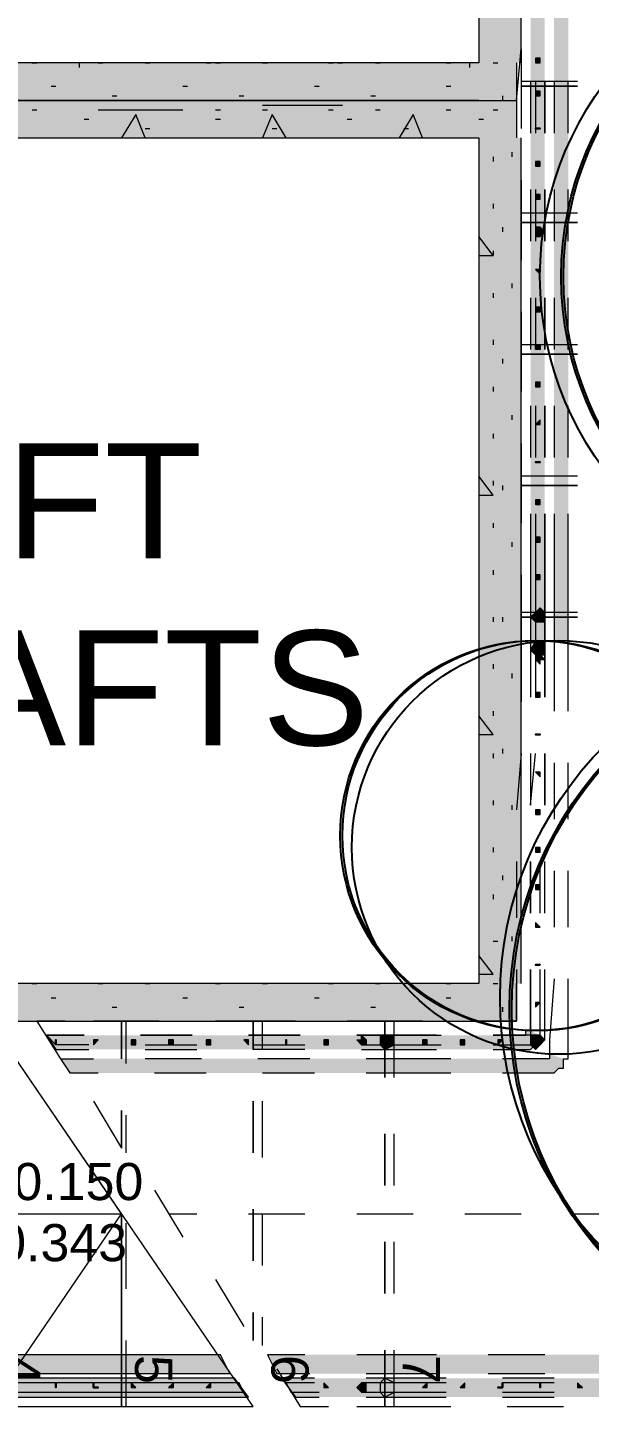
# Model space of a CAD drawing. Header units: inches. Extents: x 0.12 to 8.16, y 2.81 to 8.2.
# Drawn here: x 5.26 to 5.4592, y 5.5367 to 6.0258 of the extents above; entities that cross this region are included whole.
import ezdxf

# ---------------------------------------------------------------- set-up
doc = ezdxf.new("R2010")
doc.units = ezdxf.units.IN
doc.header["$MEASUREMENT"] = 0
for name, color, linetype, true_color in [('PDF_Geometry', 7, 'Continuous', 0x029e21), ('PDF_Solid Fills', 7, 'Continuous', 0xffffff), ('PDF_Text', 7, 'Continuous', 0x5555ff)]:
    doc.layers.add(name, color=color, linetype=linetype, true_color=true_color)
doc.styles.add('PDF F1', font='arial.ttf')
doc.styles.add('PDF F2', font='arial.ttf')

msp = doc.modelspace()

# ---------------------------------------------------------------- hatches: boundary and pattern name
at = {"layer": 'PDF_Solid Fills', "transparency": 33554559}
for points in [[(5.43833, 6.055), (5.44333, 6.055), (5.44333, 6.05167), (5.44333, 6.05167), (5.44333, 6.05), (5.44333, 5.83), (5.44333, 5.82667), (5.44333, 5.825), (5.44333, 5.825), (5.44333, 5.82333), (5.44333, 5.82333), (5.44333, 5.82), (5.43833, 5.82), (5.43833, 5.82333), (5.43833, 5.82333), (5.43833, 5.825), (5.43833, 5.825), (5.43833, 5.82667), (5.43833, 5.83), (5.43833, 6.05), (5.43833, 6.05167), (5.43833, 6.05167)], [(5.44, 6.055), (5.44333, 6.055), (5.44333, 6.05167), (5.44333, 6.05), (5.44333, 5.83), (5.44333, 5.82667), (5.44333, 5.825), (5.44333, 5.825), (5.44333, 5.82333), (5.44333, 5.82333), (5.44333, 5.82), (5.44, 5.82), (5.44, 5.82333), (5.44, 5.82333), (5.44, 5.825), (5.44, 5.825), (5.44, 5.82667), (5.44, 5.83), (5.44, 6.05), (5.44, 6.05167)], [(5.44667, 6.055), (5.45167, 6.055), (5.45167, 6.05167), (5.45167, 6.05167), (5.45167, 6.05), (5.45167, 5.83), (5.45167, 5.82667), (5.45167, 5.825), (5.45167, 5.825), (5.45167, 5.82333), (5.45167, 5.82333), (5.45167, 5.82), (5.44667, 5.82), (5.44667, 5.82333), (5.44667, 5.82333), (5.44667, 5.825), (5.44667, 5.825), (5.44667, 5.82667), (5.44667, 5.83), (5.44667, 6.05), (5.44667, 6.05167), (5.44667, 6.05167)], [(5.44167, 6.015), (5.44167, 6.01333), (5.44167, 6.01333), (5.44, 6.01333), (5.44, 6.015), (5.44, 6.015), (5.44167, 6.015), (5.44167, 6.015)], [(5.44167, 6.00167), (5.44167, 6.00167), (5.44167, 6.00167), (5.44, 6.00167), (5.44, 6.00167), (5.44, 6.00333), (5.44167, 6.00333), (5.44167, 6.00333)], [(5.44167, 5.97833), (5.44167, 5.97667), (5.44167, 5.97667), (5.44, 5.97667), (5.44, 5.97833), (5.44, 5.97833), (5.44167, 5.97833), (5.44167, 5.97833)], [(5.44167, 5.965), (5.44167, 5.965), (5.44167, 5.965), (5.44, 5.965), (5.44, 5.965), (5.44, 5.96667), (5.44167, 5.96667), (5.44167, 5.96667)], [(5.44333, 5.95333), (5.44167, 5.95167), (5.44167, 5.95167), (5.44, 5.95167), (5.44, 5.95333), (5.44, 5.955), (5.44167, 5.955), (5.44167, 5.955)], [(5.44167, 5.94), (5.44167, 5.94), (5.44167, 5.93833), (5.44, 5.94), (5.44, 5.94), (5.44, 5.94), (5.44167, 5.94), (5.44167, 5.94)], [(5.44167, 5.92667), (5.44167, 5.925), (5.44167, 5.925), (5.44, 5.925), (5.44, 5.92667), (5.44, 5.92667), (5.44167, 5.92667), (5.44167, 5.92667)], [(5.44167, 5.91167), (5.44167, 5.91167), (5.44167, 5.91167), (5.44, 5.91167), (5.44, 5.91167), (5.44, 5.91333), (5.44167, 5.91333), (5.44167, 5.91333)], [(5.44167, 5.89833), (5.44167, 5.89833), (5.44167, 5.89833), (5.44, 5.89833), (5.44, 5.89833), (5.44, 5.9), (5.44167, 5.9), (5.44167, 5.9)], [(5.44167, 5.885), (5.44167, 5.885), (5.44167, 5.885), (5.44, 5.885), (5.44, 5.885), (5.44, 5.885), (5.44167, 5.88667), (5.44167, 5.885)], [(5.44167, 5.85833), (5.44167, 5.85667), (5.44167, 5.85667), (5.44, 5.85667), (5.44, 5.85833), (5.44, 5.85833), (5.44167, 5.85833), (5.44167, 5.85833)], [(5.44167, 5.845), (5.44167, 5.84333), (5.44167, 5.84333), (5.44, 5.84333), (5.44, 5.845), (5.44, 5.845), (5.44167, 5.845), (5.44167, 5.845)], [(5.44167, 5.83), (5.44167, 5.83), (5.44167, 5.83), (5.44, 5.83), (5.44, 5.83), (5.44, 5.83167), (5.44167, 5.83167), (5.44167, 5.83167)], [(5.43833, 5.81167), (5.43833, 5.81167), (5.43833, 5.81167), (5.43833, 5.81333), (5.43833, 5.815), (5.43833, 5.815), (5.43833, 5.81667), (5.43833, 5.81667), (5.43833, 5.81833), (5.43833, 5.81833), (5.43833, 5.82), (5.44333, 5.82), (5.44333, 5.81833), (5.44333, 5.81833), (5.44333, 5.81667), (5.44333, 5.81667), (5.44333, 5.815), (5.44333, 5.815), (5.44333, 5.81333), (5.44333, 5.81167), (5.44333, 5.81167), (5.44333, 5.81167), (5.44333, 5.81), (5.44333, 5.80833), (5.43833, 5.80833), (5.43833, 5.81)], [(5.44333, 5.81667), (5.44333, 5.815), (5.44167, 5.815), (5.44, 5.815), (5.43833, 5.81667), (5.44, 5.81833), (5.44167, 5.82), (5.44333, 5.81833)], [(5.44, 5.81167), (5.44, 5.81167), (5.44, 5.81167), (5.44, 5.81333), (5.44, 5.815), (5.44, 5.815), (5.44, 5.81667), (5.44, 5.81667), (5.44, 5.81833), (5.44, 5.81833), (5.44, 5.82), (5.44333, 5.82), (5.44333, 5.81833), (5.44333, 5.81833), (5.44333, 5.81667), (5.44333, 5.81667), (5.44333, 5.815), (5.44333, 5.815), (5.44333, 5.81333), (5.44333, 5.81167), (5.44333, 5.81167), (5.44333, 5.81167), (5.44333, 5.81), (5.44333, 5.80833), (5.44, 5.80833), (5.44, 5.81)], [(5.44667, 5.81167), (5.44667, 5.81167), (5.44667, 5.81167), (5.44667, 5.81333), (5.44667, 5.815), (5.44667, 5.815), (5.44667, 5.81667), (5.44667, 5.81667), (5.44667, 5.81833), (5.44667, 5.81833), (5.44667, 5.82), (5.45167, 5.82), (5.45167, 5.81833), (5.45167, 5.81833), (5.45167, 5.81667), (5.45167, 5.81667), (5.45167, 5.815), (5.45167, 5.815), (5.45167, 5.81333), (5.45167, 5.81167), (5.45167, 5.81167), (5.45167, 5.81167), (5.45167, 5.81), (5.45167, 5.80833), (5.44667, 5.80833), (5.44667, 5.81)], [(5.44333, 5.805), (5.44333, 5.80333), (5.44167, 5.80333), (5.44, 5.80333), (5.43833, 5.805), (5.44, 5.80833), (5.44167, 5.80833), (5.44333, 5.80833)], [(5.44333, 5.80167), (5.44167, 5.80167), (5.44167, 5.8), (5.44, 5.80167), (5.44, 5.80167), (5.44, 5.80333), (5.44167, 5.80333), (5.44167, 5.80333)], [(5.44167, 5.78833), (5.44167, 5.78833), (5.44167, 5.78833), (5.44, 5.78833), (5.44, 5.78833), (5.44, 5.79), (5.44167, 5.79), (5.44167, 5.79)], [(5.44167, 5.76167), (5.44167, 5.76167), (5.44167, 5.76), (5.44, 5.76167), (5.44, 5.76167), (5.44, 5.76167), (5.44167, 5.76167), (5.44167, 5.76167)], [(5.44167, 5.74833), (5.44167, 5.74667), (5.44167, 5.74667), (5.44, 5.74667), (5.44, 5.74833), (5.44, 5.74833), (5.44167, 5.74833), (5.44167, 5.74833)], [(5.44167, 5.735), (5.44167, 5.73333), (5.44, 5.73333), (5.44, 5.73333), (5.44, 5.735), (5.44, 5.735), (5.44, 5.735), (5.44167, 5.735)], [(5.44167, 5.72), (5.44167, 5.72), (5.44, 5.72), (5.44, 5.72), (5.44, 5.72), (5.44, 5.72167), (5.44, 5.72167), (5.44167, 5.72167)], [(5.44167, 5.70667), (5.44167, 5.70667), (5.44, 5.70667), (5.44, 5.70667), (5.44, 5.70667), (5.44, 5.70667), (5.44, 5.70833), (5.44167, 5.70667)], [(5.44167, 5.68), (5.44167, 5.68), (5.44, 5.67833), (5.44, 5.68), (5.44, 5.68), (5.44, 5.68), (5.44, 5.68), (5.44167, 5.68)], [(5.39, 5.66833), (5.39333, 5.66833), (5.395, 5.66833), (5.435, 5.66833), (5.43667, 5.66833), (5.43667, 5.66833), (5.43667, 5.66833), (5.43667, 5.66833), (5.43667, 5.67), (5.43833, 5.67), (5.43833, 5.67), (5.44333, 5.66667), (5.44167, 5.66667), (5.44167, 5.665), (5.44, 5.665), (5.43833, 5.66333), (5.43667, 5.66333), (5.43667, 5.66333), (5.435, 5.66333), (5.395, 5.66333), (5.39333, 5.66333), (5.39, 5.66333)], [(5.39, 5.66833), (5.39333, 5.66833), (5.39667, 5.66833), (5.435, 5.66833), (5.43667, 5.66833), (5.43667, 5.66833), (5.43833, 5.66833), (5.43833, 5.66833), (5.43833, 5.66833), (5.43833, 5.66833), (5.43833, 5.67), (5.44167, 5.66833), (5.44167, 5.66667), (5.44, 5.66667), (5.44, 5.665), (5.43833, 5.665), (5.43667, 5.665), (5.43667, 5.665), (5.435, 5.665), (5.39667, 5.665), (5.39333, 5.665), (5.39, 5.665)], [(5.28333, 5.665), (5.28333, 5.665), (5.28333, 5.66667), (5.28333, 5.66667), (5.28333, 5.66667), (5.28333, 5.66667), (5.285, 5.66667), (5.28333, 5.665)], [(5.29667, 5.665), (5.29667, 5.665), (5.29667, 5.66667), (5.29667, 5.66667), (5.29667, 5.66667), (5.29833, 5.66667), (5.29833, 5.66667), (5.29833, 5.665)], [(5.31167, 5.665), (5.31, 5.665), (5.31, 5.66667), (5.31, 5.66667), (5.31167, 5.66667), (5.31167, 5.66667), (5.31167, 5.66667), (5.31167, 5.665)], [(5.325, 5.665), (5.32333, 5.665), (5.32333, 5.66667), (5.32333, 5.66667), (5.325, 5.66667), (5.325, 5.66667), (5.325, 5.66667), (5.325, 5.665)], [(5.33833, 5.665), (5.33833, 5.665), (5.33667, 5.66667), (5.33833, 5.66667), (5.33833, 5.66667), (5.33833, 5.66667), (5.33833, 5.66667), (5.33833, 5.665)], [(5.365, 5.665), (5.365, 5.665), (5.365, 5.66667), (5.365, 5.66667), (5.365, 5.66667), (5.36667, 5.66667), (5.36667, 5.66667), (5.36667, 5.665)], [(5.37833, 5.665), (5.37833, 5.665), (5.37667, 5.66667), (5.37833, 5.66667), (5.37833, 5.66833), (5.38, 5.66667), (5.38, 5.66667), (5.38, 5.665)], [(5.38667, 5.66333), (5.385, 5.665), (5.385, 5.66667), (5.385, 5.66833), (5.38667, 5.66833), (5.39, 5.66833), (5.39, 5.66667), (5.39, 5.665)], [(5.4, 5.665), (5.4, 5.665), (5.4, 5.66667), (5.4, 5.66667), (5.4, 5.66667), (5.40167, 5.66667), (5.40167, 5.66667), (5.40167, 5.665)], [(5.41333, 5.665), (5.41333, 5.665), (5.41333, 5.66667), (5.41333, 5.66667), (5.41333, 5.66667), (5.415, 5.66667), (5.415, 5.66667), (5.415, 5.665)], [(5.42667, 5.665), (5.42667, 5.665), (5.42667, 5.66667), (5.42667, 5.66667), (5.42667, 5.66667), (5.42667, 5.66667), (5.42833, 5.66667), (5.42667, 5.665)], [(5.44, 5.66333), (5.43833, 5.665), (5.43833, 5.66667), (5.43833, 5.66833), (5.44, 5.66833), (5.44167, 5.66833), (5.44333, 5.66667), (5.44167, 5.665)], [(5.39, 5.66), (5.39333, 5.66), (5.395, 5.66), (5.44333, 5.66), (5.445, 5.66), (5.445, 5.66), (5.445, 5.66), (5.445, 5.66167), (5.445, 5.66167), (5.445, 5.66167), (5.445, 5.66167), (5.45, 5.66), (5.45, 5.65833), (5.45, 5.65667), (5.44833, 5.65667), (5.44667, 5.655), (5.445, 5.655), (5.445, 5.655), (5.44333, 5.655), (5.395, 5.655), (5.39333, 5.655), (5.39, 5.655)], [(5.39, 5.555), (5.39333, 5.555), (5.395, 5.555), (5.54833, 5.555), (5.55, 5.555), (5.55, 5.555), (5.55167, 5.555), (5.55167, 5.555), (5.55167, 5.555), (5.55167, 5.555), (5.55167, 5.555), (5.55667, 5.55333), (5.55667, 5.55167), (5.555, 5.55), (5.55333, 5.55), (5.55167, 5.54833), (5.55, 5.54833), (5.55, 5.54833), (5.54833, 5.54833), (5.395, 5.54833), (5.39333, 5.54833), (5.39, 5.54833)], [(5.29667, 5.54333), (5.29667, 5.54333), (5.29667, 5.54333), (5.29667, 5.54333), (5.29667, 5.545), (5.29833, 5.54333), (5.29833, 5.54333), (5.29833, 5.54333)], [(5.31167, 5.54333), (5.31, 5.54333), (5.31, 5.54333), (5.31, 5.54333), (5.31167, 5.545), (5.31167, 5.54333), (5.31167, 5.54333), (5.31167, 5.54333)], [(5.325, 5.54333), (5.32333, 5.54333), (5.32333, 5.54333), (5.32333, 5.54333), (5.325, 5.545), (5.325, 5.54333), (5.325, 5.54333), (5.325, 5.54333)], [(5.365, 5.54333), (5.365, 5.54333), (5.365, 5.54333), (5.365, 5.54333), (5.365, 5.545), (5.36667, 5.54333), (5.36667, 5.54333), (5.36667, 5.54333)], [(5.37833, 5.54167), (5.37833, 5.54167), (5.37667, 5.54333), (5.37833, 5.545), (5.37833, 5.545), (5.38, 5.545), (5.38, 5.54333), (5.38, 5.54167)], [(5.38667, 5.54), (5.385, 5.54167), (5.385, 5.54333), (5.385, 5.545), (5.38667, 5.54667), (5.39, 5.545), (5.39, 5.54333), (5.39, 5.54167)], [(5.39, 5.54667), (5.39333, 5.54667), (5.395, 5.54667), (5.55667, 5.54667), (5.55833, 5.54667), (5.55833, 5.54667), (5.55833, 5.54667), (5.55833, 5.54667), (5.56, 5.54667), (5.56, 5.54667), (5.56, 5.54667), (5.565, 5.545), (5.56333, 5.54333), (5.56333, 5.54333), (5.56167, 5.54167), (5.56, 5.54167), (5.55833, 5.54), (5.55833, 5.54), (5.55667, 5.54), (5.395, 5.54), (5.39333, 5.54), (5.39, 5.54)], [(5.39, 5.545), (5.39333, 5.545), (5.39667, 5.545), (5.55667, 5.545), (5.55833, 5.545), (5.55833, 5.545), (5.56, 5.545), (5.56, 5.545), (5.56, 5.54667), (5.56, 5.54667), (5.56, 5.54667), (5.56333, 5.545), (5.56333, 5.545), (5.56167, 5.54333), (5.56167, 5.54167), (5.56, 5.54167), (5.55833, 5.54167), (5.55833, 5.54167), (5.55667, 5.54167), (5.39667, 5.54167), (5.39333, 5.54167), (5.39, 5.54167)], [(5.40167, 5.54333), (5.4, 5.54333), (5.4, 5.54333), (5.4, 5.54333), (5.40167, 5.545), (5.40167, 5.54333), (5.40167, 5.54333), (5.40167, 5.54333)], [(5.415, 5.54333), (5.41333, 5.54333), (5.41333, 5.54333), (5.41333, 5.54333), (5.415, 5.545), (5.415, 5.54333), (5.415, 5.54333), (5.415, 5.54333)], [(5.455, 5.54333), (5.455, 5.54333), (5.455, 5.54333), (5.455, 5.54333), (5.455, 5.545), (5.45667, 5.54333), (5.45667, 5.54333), (5.45667, 5.54333)]]:
    msp.add_hatch(color=256, dxfattribs=at).paths.add_polyline_path(points)

# ---------------------------------------------------------------- linework, layer by layer
at = {"layer": 'PDF_Geometry', "color": 7, "lineweight": 9}
for points in [[(5.435, 6.01333), (5.435, 6.31333), (5.43333, 6.31333), (5.43333, 6.32667), (5.10667, 6.32667), (5.10667, 6.31333), (5.10667, 6), (5.10667, 5.98667), (5.10667, 5.68667), (5.10667, 5.67333), (5.43333, 5.67333), (5.43333, 5.68667)], [(5.43333, 6.01333), (5.43333, 6), (5.43333, 5.98667)], [(5.10667, 6), (5.42, 6), (5.12, 6)], [(5.435, 5.68667), (5.435, 5.98667)]]:
    msp.add_lwpolyline(points, dxfattribs=at)
for points in [[(5.42, 6.01333), (5.12, 6.01333), (5.12, 6.31333), (5.42, 6.31333)], [(5.42, 5.68667), (5.12, 5.68667), (5.12, 5.98667), (5.42, 5.98667)]]:
    msp.add_lwpolyline(points, close=True, dxfattribs=at)
at = {"layer": 'PDF_Geometry', "color": 7, "lineweight": 13}
for points in [[(5.4, 6), (5.43333, 6), (5.435, 6.01833)], [(5.34333, 5.99833), (5.37167, 5.99833)], [(5.285, 5.99667), (5.315, 5.99667)]]:
    msp.add_lwpolyline(points, dxfattribs=at)
at = {"layer": 'PDF_Geometry', "color": 161, "lineweight": 13, "true_color": 0xaaaaff}
for points in [[(5.435, 6.01833), (5.435, 6.005), (5.455, 6.005), (5.435, 6.005), (5.435, 5.99)], [(5.44, 6.015), (5.44, 6.015)], [(5.44167, 6.015), (5.44167, 6.015)], [(5.44167, 6.015), (5.44167, 6.015)], [(5.44167, 6.01333), (5.44167, 6.01333)], [(5.455, 6.00667), (5.435, 6.00667)], [(5.43833, 6.00667), (5.43833, 5.98833)], [(5.44, 6.00667), (5.44, 5.98833)], [(5.44167, 6.00333), (5.44167, 6.00333)], [(5.44667, 6.00667), (5.44667, 5.98833)], [(5.45167, 5.98833), (5.45167, 6.00667)], [(5.44, 6.00167), (5.44, 6.00167)], [(5.44167, 6.00167), (5.44167, 6.00167)], [(5.44167, 6.00167), (5.44167, 6.00167)], [(5.44, 5.99), (5.44, 5.99)], [(5.44, 5.99), (5.44, 5.99)], [(5.44167, 5.99), (5.44167, 5.99)], [(5.44167, 5.99), (5.44167, 5.99)], [(5.44167, 5.99), (5.44167, 5.99)], [(5.44167, 5.99), (5.44167, 5.99)], [(5.44, 5.97833), (5.44, 5.97833)], [(5.44167, 5.97833), (5.44167, 5.97833)], [(5.44167, 5.97833), (5.44167, 5.97833)], [(5.44167, 5.97667), (5.44167, 5.97667)], [(5.435, 5.97167), (5.435, 5.95667), (5.455, 5.95667), (5.435, 5.95667), (5.435, 5.94333)], [(5.43833, 5.96833), (5.43833, 5.95)], [(5.44, 5.96833), (5.44, 5.95)], [(5.44667, 5.96833), (5.44667, 5.95)], [(5.45167, 5.95), (5.45167, 5.96833)], [(5.44, 5.965), (5.44, 5.965)], [(5.44167, 5.96667), (5.44167, 5.96667)], [(5.44167, 5.965), (5.44167, 5.965)], [(5.44167, 5.965), (5.44167, 5.965)], [(5.455, 5.96), (5.435, 5.96)], [(5.44167, 5.955), (5.44167, 5.955)], [(5.44167, 5.95167), (5.44167, 5.95167)], [(5.44, 5.94), (5.44, 5.94)], [(5.44, 5.94), (5.44, 5.94)], [(5.44167, 5.94), (5.44167, 5.94)], [(5.44167, 5.94), (5.44167, 5.94)], [(5.44167, 5.94), (5.44167, 5.94)], [(5.43833, 5.93), (5.43833, 5.91167)], [(5.44, 5.93), (5.44, 5.91167), (5.44, 5.91333), (5.44167, 5.91333), (5.44167, 5.91167), (5.44, 5.91167)], [(5.44667, 5.93), (5.44667, 5.91167)], [(5.45167, 5.91167), (5.45167, 5.93)], [(5.435, 5.925), (5.435, 5.91), (5.455, 5.91), (5.435, 5.91), (5.435, 5.89667)], [(5.44, 5.92667), (5.44, 5.92667)], [(5.44167, 5.92667), (5.44167, 5.92667)], [(5.44167, 5.92667), (5.44167, 5.92667)], [(5.44167, 5.925), (5.44167, 5.925)], [(5.455, 5.91333), (5.435, 5.91333)], [(5.44, 5.91167), (5.44, 5.91167)], [(5.44167, 5.91333), (5.44167, 5.91333)], [(5.44167, 5.91167), (5.44167, 5.91167)], [(5.44167, 5.91167), (5.44167, 5.91167)], [(5.44167, 5.9), (5.44167, 5.9)], [(5.44, 5.89833), (5.44, 5.89833)], [(5.44167, 5.89833), (5.44167, 5.89833)], [(5.44167, 5.89833), (5.44167, 5.89833)], [(5.43833, 5.89167), (5.43833, 5.87333)], [(5.44, 5.89167), (5.44, 5.87333)], [(5.44667, 5.89167), (5.44667, 5.87333)], [(5.45167, 5.87333), (5.45167, 5.89167)], [(5.44, 5.885), (5.44, 5.885)], [(5.44, 5.885), (5.44, 5.885)], [(5.44167, 5.885), (5.44167, 5.885)], [(5.44167, 5.885), (5.44167, 5.885)], [(5.44167, 5.885), (5.44167, 5.885)], [(5.435, 5.87833), (5.435, 5.86333), (5.455, 5.86333), (5.435, 5.86333), (5.435, 5.85)], [(5.44, 5.87167), (5.44, 5.87167)], [(5.44, 5.87167), (5.44, 5.87167)], [(5.44167, 5.87167), (5.44167, 5.87167)], [(5.44167, 5.87167), (5.44167, 5.87167)], [(5.44167, 5.87167), (5.44167, 5.87167)], [(5.44167, 5.87167), (5.44167, 5.87167)], [(5.455, 5.86667), (5.435, 5.86667)], [(5.44, 5.85833), (5.44, 5.85833)], [(5.44167, 5.85833), (5.44167, 5.85833)], [(5.44167, 5.85833), (5.44167, 5.85833)], [(5.44167, 5.85667), (5.44167, 5.85667)], [(5.43833, 5.85333), (5.43833, 5.83), (5.43833, 5.82667), (5.43833, 5.825), (5.43833, 5.82333), (5.43833, 5.82), (5.43833, 5.81833), (5.43833, 5.81667), (5.43833, 5.815), (5.43833, 5.81333), (5.43833, 5.81167), (5.43833, 5.81), (5.43833, 5.80833), (5.43833, 5.805), (5.43833, 5.78833)], [(5.44, 5.85333), (5.44, 5.83), (5.44, 5.82667), (5.44, 5.825), (5.44, 5.82333), (5.44, 5.82), (5.44, 5.81833), (5.44, 5.81667), (5.44, 5.815), (5.44, 5.81333), (5.44, 5.81167), (5.44, 5.81), (5.44, 5.80833), (5.43833, 5.805), (5.44, 5.80333), (5.44167, 5.80333), (5.44333, 5.80333), (5.44333, 5.805), (5.44333, 5.80833), (5.44167, 5.80833), (5.44, 5.80833), (5.44, 5.805), (5.44, 5.78833), (5.44167, 5.78833), (5.44167, 5.79), (5.44, 5.79), (5.44, 5.78833)], [(5.44667, 5.85333), (5.44667, 5.83), (5.44667, 5.82667), (5.44667, 5.825), (5.44667, 5.82333), (5.44667, 5.82), (5.44667, 5.81833), (5.44667, 5.81667), (5.44667, 5.815), (5.44667, 5.81333), (5.44667, 5.81167), (5.44667, 5.81), (5.44667, 5.80833), (5.44667, 5.805), (5.44667, 5.78333)], [(5.45167, 5.78333), (5.45167, 5.805), (5.45167, 5.80833), (5.45167, 5.81), (5.45167, 5.81167), (5.45167, 5.81333), (5.45167, 5.815), (5.45167, 5.81667), (5.45167, 5.81833), (5.45167, 5.82), (5.45167, 5.82333), (5.45167, 5.825), (5.45167, 5.82667), (5.45167, 5.83), (5.45167, 5.85333)], [(5.44, 5.845), (5.44, 5.845)], [(5.44167, 5.845), (5.44167, 5.845)], [(5.44167, 5.845), (5.44167, 5.845)], [(5.44167, 5.84333), (5.44167, 5.84333)], [(5.435, 5.83167), (5.435, 5.81667), (5.455, 5.81667), (5.435, 5.81667), (5.435, 5.805), (5.435, 5.78667)], [(5.44167, 5.83167), (5.44167, 5.83167)], [(5.44, 5.83), (5.44, 5.83)], [(5.44167, 5.83), (5.44167, 5.83)], [(5.44167, 5.83), (5.44167, 5.83)], [(5.43833, 5.825), (5.43833, 5.825)], [(5.43833, 5.82333), (5.43833, 5.82333)], [(5.44, 5.825), (5.44, 5.825)], [(5.44, 5.82333), (5.44, 5.82333)], [(5.44333, 5.825), (5.44333, 5.825)], [(5.44333, 5.825), (5.44333, 5.825)], [(5.44333, 5.82333), (5.44333, 5.82333)], [(5.44333, 5.82333), (5.44333, 5.82333)], [(5.44667, 5.825), (5.44667, 5.825)], [(5.44667, 5.82333), (5.44667, 5.82333)], [(5.45167, 5.825), (5.45167, 5.825)], [(5.45167, 5.82333), (5.45167, 5.82333)], [(5.455, 5.81833), (5.435, 5.81833)], [(5.43833, 5.81833), (5.43833, 5.81833)], [(5.43833, 5.81667), (5.43833, 5.81667)], [(5.44, 5.81833), (5.44, 5.81833)], [(5.44, 5.81667), (5.44, 5.81667)], [(5.44333, 5.81833), (5.44333, 5.81833)], [(5.44333, 5.81833), (5.44333, 5.81833)], [(5.44333, 5.81667), (5.44333, 5.81667)], [(5.44333, 5.81667), (5.44333, 5.81667)], [(5.44667, 5.81833), (5.44667, 5.81833)], [(5.44667, 5.81667), (5.44667, 5.81667)], [(5.45167, 5.81833), (5.45167, 5.81833)], [(5.45167, 5.81667), (5.45167, 5.81667)], [(5.43833, 5.815), (5.43833, 5.815)], [(5.43833, 5.81167), (5.43833, 5.81167)], [(5.43833, 5.81167), (5.43833, 5.81167)], [(5.44, 5.815), (5.44, 5.815)], [(5.44, 5.81167), (5.44, 5.81167)], [(5.44, 5.81167), (5.44, 5.81167)], [(5.44333, 5.815), (5.44333, 5.815)], [(5.44333, 5.815), (5.44333, 5.815)], [(5.44333, 5.81167), (5.44333, 5.81167)], [(5.44333, 5.81167), (5.44333, 5.81167)], [(5.44333, 5.81167), (5.44333, 5.81167)], [(5.44333, 5.81167), (5.44333, 5.81167)], [(5.44667, 5.815), (5.44667, 5.815)], [(5.44667, 5.81167), (5.44667, 5.81167)], [(5.44667, 5.81167), (5.44667, 5.81167)], [(5.45167, 5.815), (5.45167, 5.815)], [(5.45167, 5.81167), (5.45167, 5.81167)], [(5.45167, 5.81167), (5.45167, 5.81167)], [(5.43833, 5.805), (5.43833, 5.805)], [(5.44, 5.805), (5.44, 5.805)], [(5.44, 5.80167), (5.44, 5.80167)], [(5.44167, 5.80333), (5.44167, 5.80333)], [(5.44333, 5.805), (5.44333, 5.805)], [(5.44333, 5.805), (5.44333, 5.805)], [(5.44333, 5.805), (5.44333, 5.805)], [(5.44333, 5.805), (5.44333, 5.805)], [(5.44667, 5.805), (5.44667, 5.805)], [(5.45167, 5.805), (5.45167, 5.805)], [(5.45167, 5.805), (5.45167, 5.805)], [(5.44, 5.78833), (5.44, 5.78833)], [(5.44167, 5.79), (5.44167, 5.79)], [(5.44167, 5.78833), (5.44167, 5.78833)], [(5.44167, 5.78833), (5.44167, 5.78833)], [(5.44, 5.775), (5.44, 5.775)], [(5.44, 5.775), (5.44, 5.775)], [(5.44167, 5.775), (5.44167, 5.775)], [(5.44167, 5.775), (5.44167, 5.775)], [(5.44167, 5.775), (5.44167, 5.775)], [(5.44167, 5.775), (5.44167, 5.775)], [(5.435, 5.76833), (5.43333, 5.74833)], [(5.43833, 5.76833), (5.43833, 5.75), (5.44, 5.76833)], [(5.44667, 5.765), (5.44667, 5.745)], [(5.45167, 5.745), (5.45167, 5.765)], [(5.44, 5.76167), (5.44, 5.76167)], [(5.44, 5.76167), (5.44, 5.76167)], [(5.44167, 5.76167), (5.44167, 5.76167)], [(5.44167, 5.76167), (5.44167, 5.76167)], [(5.44167, 5.76167), (5.44167, 5.76167)], [(5.44, 5.74833), (5.44, 5.74833)], [(5.44167, 5.74833), (5.44167, 5.74833)], [(5.44167, 5.74833), (5.44167, 5.74833)], [(5.44167, 5.74667), (5.44167, 5.74667)], [(5.44, 5.735), (5.44, 5.735)], [(5.44, 5.735), (5.44, 5.735)], [(5.44, 5.73333), (5.44, 5.73333)], [(5.44167, 5.735), (5.44167, 5.735)], [(5.43333, 5.73), (5.43333, 5.71)], [(5.44167, 5.71167), (5.44167, 5.73)], [(5.44333, 5.71167), (5.44333, 5.73)], [(5.44667, 5.72667), (5.44667, 5.70667)], [(5.45167, 5.70667), (5.45167, 5.72667)], [(5.44, 5.72167), (5.44, 5.72167)], [(5.44, 5.72), (5.44, 5.72)], [(5.44, 5.72), (5.44, 5.72)], [(5.44167, 5.72), (5.44167, 5.72)], [(5.44, 5.70667), (5.44, 5.70667)], [(5.44, 5.70667), (5.44, 5.70667)], [(5.44, 5.70667), (5.44, 5.70667)], [(5.44167, 5.70667), (5.44167, 5.70667)], [(5.44167, 5.70667), (5.44167, 5.70667)], [(5.43333, 5.69167), (5.43333, 5.67333), (5.42, 5.67333)], [(5.425, 5.66333), (5.435, 5.66333), (5.43667, 5.66333), (5.43833, 5.66333), (5.44, 5.665), (5.44167, 5.665), (5.44167, 5.66667), (5.44333, 5.66667), (5.44333, 5.66833), (5.44333, 5.67), (5.44333, 5.67333), (5.44333, 5.675), (5.44333, 5.69167)], [(5.425, 5.665), (5.435, 5.665), (5.43667, 5.665), (5.43833, 5.665), (5.44, 5.665), (5.44, 5.66667), (5.44167, 5.66667), (5.44167, 5.66833), (5.44167, 5.67), (5.44167, 5.67333), (5.44167, 5.675), (5.44167, 5.69167)], [(5.44, 5.69333), (5.44, 5.69333)], [(5.44, 5.69333), (5.44, 5.69333)], [(5.44, 5.69333), (5.44, 5.69333)], [(5.44, 5.69333), (5.44, 5.69333)], [(5.44167, 5.69333), (5.44167, 5.69333)], [(5.44167, 5.69333), (5.44167, 5.69333)], [(5.42833, 5.655), (5.44333, 5.655), (5.445, 5.655), (5.44667, 5.655), (5.44833, 5.65667), (5.45, 5.65667), (5.45, 5.65833), (5.45, 5.66), (5.45167, 5.66), (5.45167, 5.66167), (5.45167, 5.665), (5.45167, 5.66667), (5.45167, 5.68833)], [(5.44667, 5.68833), (5.445, 5.66667), (5.445, 5.665), (5.445, 5.66167), (5.445, 5.66), (5.44333, 5.66), (5.42833, 5.66)], [(5.44, 5.68), (5.44, 5.68)], [(5.44, 5.68), (5.44, 5.68)], [(5.44, 5.68), (5.44, 5.68)], [(5.44167, 5.68), (5.44167, 5.68)], [(5.44167, 5.68), (5.44167, 5.68)], [(5.24667, 5.67333), (5.11333, 5.67333), (5.11333, 5.53667), (5.34, 5.53667)], [(5.27333, 5.67333), (5.26333, 5.67333), (5.27167, 5.66), (5.28333, 5.66)], [(5.30667, 5.67333), (5.29333, 5.67333), (5.29333, 5.66), (5.29333, 5.67333), (5.28333, 5.67333)], [(5.295, 5.65833), (5.295, 5.67333)], [(5.35833, 5.66333), (5.34, 5.66333), (5.34, 5.67333), (5.32667, 5.67333)], [(5.355, 5.67333), (5.34, 5.67333), (5.34, 5.66333)], [(5.34333, 5.66333), (5.34333, 5.67333)], [(5.4, 5.67333), (5.38667, 5.67333), (5.38667, 5.65333), (5.38667, 5.67333), (5.37333, 5.67333)], [(5.39, 5.65333), (5.39, 5.67333)], [(5.43833, 5.67), (5.43833, 5.67)], [(5.43833, 5.67), (5.43833, 5.67)], [(5.43833, 5.67), (5.43833, 5.67)], [(5.28167, 5.665), (5.27, 5.665), (5.26667, 5.66833), (5.28, 5.66833), (5.26667, 5.66833), (5.27, 5.66333), (5.28167, 5.66333)], [(5.27, 5.66667), (5.27, 5.66667)], [(5.27, 5.66667), (5.27, 5.66667)], [(5.27, 5.66667), (5.27, 5.66667)], [(5.27, 5.66667), (5.27, 5.66667)], [(5.27, 5.665), (5.27, 5.665)], [(5.27, 5.665), (5.27, 5.665)], [(5.28333, 5.66667), (5.28333, 5.66667)], [(5.28333, 5.66667), (5.28333, 5.66667)], [(5.28333, 5.66667), (5.28333, 5.66667)], [(5.28333, 5.665), (5.28333, 5.665)], [(5.28333, 5.665), (5.28333, 5.665)], [(5.29667, 5.66667), (5.29667, 5.66667)], [(5.29667, 5.66667), (5.29667, 5.66667)], [(5.29667, 5.665), (5.29667, 5.665)], [(5.29833, 5.66667), (5.29833, 5.66667)], [(5.30167, 5.665), (5.32, 5.665)], [(5.31, 5.66667), (5.31, 5.66667)], [(5.31167, 5.66667), (5.31167, 5.66667)], [(5.31167, 5.66667), (5.31167, 5.66667)], [(5.31167, 5.665), (5.31167, 5.665)], [(5.32333, 5.66667), (5.32333, 5.66667)], [(5.325, 5.66667), (5.325, 5.66667)], [(5.325, 5.66667), (5.325, 5.66667)], [(5.325, 5.665), (5.325, 5.665)], [(5.33833, 5.66667), (5.33833, 5.66667)], [(5.33833, 5.66667), (5.33833, 5.66667)], [(5.33833, 5.66667), (5.33833, 5.66667)], [(5.33833, 5.665), (5.33833, 5.665)], [(5.33833, 5.665), (5.33833, 5.665)], [(5.34, 5.665), (5.35833, 5.665)], [(5.35167, 5.66667), (5.35167, 5.66667)], [(5.35167, 5.66667), (5.35167, 5.66667)], [(5.35167, 5.66667), (5.35167, 5.66667)], [(5.35167, 5.66667), (5.35167, 5.66667)], [(5.35167, 5.665), (5.35167, 5.665)], [(5.35167, 5.665), (5.35167, 5.665)], [(5.365, 5.66667), (5.365, 5.66667)], [(5.365, 5.66667), (5.365, 5.66667)], [(5.365, 5.665), (5.365, 5.665)], [(5.36667, 5.66667), (5.36667, 5.66667)], [(5.37833, 5.665), (5.37667, 5.66667), (5.37833, 5.66667), (5.37833, 5.66833), (5.38, 5.66667), (5.38, 5.665), (5.37833, 5.665), (5.39, 5.665), (5.39333, 5.665), (5.39667, 5.665), (5.40667, 5.665)], [(5.37833, 5.665), (5.37833, 5.665)], [(5.38, 5.66667), (5.38, 5.66667)], [(5.405, 5.66833), (5.395, 5.66833), (5.39333, 5.66833), (5.39667, 5.66833), (5.40667, 5.66833)], [(5.4, 5.66667), (5.4, 5.66667)], [(5.4, 5.66667), (5.4, 5.66667)], [(5.4, 5.665), (5.4, 5.665)], [(5.40167, 5.66667), (5.40167, 5.66667)], [(5.41333, 5.66667), (5.41333, 5.66667)], [(5.41333, 5.66667), (5.41333, 5.66667)], [(5.41333, 5.665), (5.41333, 5.665)], [(5.415, 5.66667), (5.415, 5.66667)], [(5.42667, 5.66667), (5.42667, 5.66667)], [(5.42667, 5.66667), (5.42667, 5.66667)], [(5.42667, 5.66667), (5.42667, 5.66667)], [(5.42667, 5.665), (5.42667, 5.665)], [(5.42667, 5.665), (5.42667, 5.665)], [(5.43667, 5.66833), (5.43667, 5.66833)], [(5.43667, 5.66833), (5.43667, 5.66833)], [(5.43667, 5.66833), (5.43667, 5.66833)], [(5.43667, 5.66833), (5.43667, 5.66833)], [(5.43667, 5.665), (5.43667, 5.665)], [(5.43833, 5.66833), (5.43833, 5.66833)], [(5.43833, 5.66833), (5.43833, 5.66833)], [(5.43833, 5.66833), (5.43833, 5.66833)], [(5.44167, 5.66833), (5.44167, 5.66833)], [(5.27167, 5.66), (5.275, 5.655), (5.285, 5.655)], [(5.30167, 5.66333), (5.32, 5.66333)], [(5.32167, 5.66), (5.30167, 5.66)], [(5.36, 5.66), (5.34167, 5.66)], [(5.37833, 5.66333), (5.39, 5.66333), (5.39333, 5.66333), (5.395, 5.66333), (5.405, 5.66333)], [(5.41, 5.66), (5.395, 5.66), (5.39333, 5.66), (5.39, 5.66), (5.38, 5.66)], [(5.43667, 5.66333), (5.43667, 5.66333)], [(5.445, 5.66167), (5.445, 5.66167)], [(5.445, 5.66167), (5.445, 5.66167)], [(5.445, 5.66167), (5.445, 5.66167)], [(5.445, 5.66167), (5.445, 5.66167)], [(5.445, 5.66), (5.445, 5.66)], [(5.445, 5.66), (5.445, 5.66)], [(5.305, 5.655), (5.32333, 5.655)], [(5.34333, 5.655), (5.36167, 5.655)], [(5.38, 5.655), (5.39, 5.655), (5.39333, 5.655), (5.395, 5.655), (5.41, 5.655)], [(5.445, 5.655), (5.445, 5.655)], [(5.28333, 5.645), (5.29333, 5.62833)], [(5.34333, 5.625), (5.34333, 5.645)], [(5.295, 5.62667), (5.295, 5.64)], [(5.39, 5.615), (5.39, 5.63333)], [(5.305, 5.61333), (5.315, 5.59667)], [(5.295, 5.57833), (5.295, 5.60167)], [(5.31, 5.605), (5.32, 5.605)], [(5.33833, 5.605), (5.35833, 5.605)], [(5.34333, 5.58667), (5.34333, 5.605)], [(5.37667, 5.605), (5.38667, 5.605), (5.39667, 5.605)], [(5.415, 5.605), (5.435, 5.605)], [(5.45333, 5.605), (5.47333, 5.605)], [(5.39, 5.57667), (5.39, 5.595)], [(5.32667, 5.58167), (5.33667, 5.565)], [(5.34333, 5.55833), (5.34333, 5.56833)], [(5.295, 5.53667), (5.295, 5.56)], [(5.35833, 5.555), (5.345, 5.555), (5.34833, 5.54833), (5.36, 5.54833)], [(5.37667, 5.53667), (5.38667, 5.53667), (5.38667, 5.55667), (5.38667, 5.53667), (5.41, 5.53667)], [(5.405, 5.555), (5.395, 5.555), (5.39333, 5.555), (5.39, 5.555), (5.37667, 5.555)], [(5.39, 5.53667), (5.39, 5.55667)], [(5.44333, 5.555), (5.42333, 5.555)], [(5.34833, 5.55), (5.35667, 5.53667), (5.36667, 5.53667)], [(5.38, 5.54833), (5.39, 5.54833), (5.39333, 5.54833), (5.395, 5.54833), (5.405, 5.54833)], [(5.42333, 5.54833), (5.44333, 5.54833)], [(5.36167, 5.54667), (5.35, 5.54667), (5.355, 5.54), (5.36333, 5.54)], [(5.36167, 5.545), (5.35167, 5.545), (5.35333, 5.54167), (5.36333, 5.54167)], [(5.365, 5.54333), (5.365, 5.54333)], [(5.365, 5.54333), (5.365, 5.54333)], [(5.365, 5.54333), (5.365, 5.54333)], [(5.36667, 5.54333), (5.36667, 5.54333)], [(5.36667, 5.54333), (5.36667, 5.54333)], [(5.40833, 5.545), (5.39667, 5.545), (5.39333, 5.545), (5.39, 5.545), (5.38, 5.545), (5.37833, 5.545), (5.37667, 5.54333), (5.37833, 5.54167), (5.38, 5.54167), (5.39, 5.54167), (5.39333, 5.54167), (5.39667, 5.54167), (5.40833, 5.54167)], [(5.37833, 5.545), (5.37833, 5.545)], [(5.40833, 5.54667), (5.395, 5.54667), (5.39333, 5.54667), (5.39, 5.54667), (5.38, 5.54667)], [(5.38, 5.54167), (5.38, 5.54333), (5.38, 5.545)], [(5.4, 5.54333), (5.4, 5.54333)], [(5.4, 5.54333), (5.4, 5.54333)], [(5.40167, 5.54333), (5.40167, 5.54333)], [(5.40167, 5.54333), (5.40167, 5.54333)], [(5.40167, 5.54333), (5.40167, 5.54333)], [(5.41333, 5.54333), (5.41333, 5.54333)], [(5.41333, 5.54333), (5.41333, 5.54333)], [(5.415, 5.54333), (5.415, 5.54333)], [(5.415, 5.54333), (5.415, 5.54333)], [(5.415, 5.54333), (5.415, 5.54333)], [(5.44667, 5.54667), (5.42833, 5.54667)], [(5.44667, 5.545), (5.42833, 5.545), (5.42833, 5.54333), (5.42833, 5.545)], [(5.42833, 5.54333), (5.42833, 5.54333)], [(5.42833, 5.54333), (5.42833, 5.54333)], [(5.42833, 5.54333), (5.42833, 5.54333)], [(5.42833, 5.54333), (5.42833, 5.54333)], [(5.44167, 5.54333), (5.44167, 5.54333)], [(5.44167, 5.54333), (5.44167, 5.54333)], [(5.44167, 5.54333), (5.44167, 5.54333)], [(5.44167, 5.54333), (5.44167, 5.54333)], [(5.44167, 5.54333), (5.44167, 5.54333)], [(5.44167, 5.54333), (5.44167, 5.54333)], [(5.455, 5.54333), (5.455, 5.54333)], [(5.455, 5.54333), (5.455, 5.54333)], [(5.455, 5.54333), (5.455, 5.54333)], [(5.45667, 5.54333), (5.45667, 5.54333)], [(5.45667, 5.54333), (5.45667, 5.54333)], [(5.37833, 5.54167), (5.37833, 5.54167)], [(5.38, 5.54), (5.39, 5.54), (5.39333, 5.54), (5.395, 5.54), (5.40833, 5.54)], [(5.42833, 5.54167), (5.44667, 5.54167)], [(5.42833, 5.54), (5.44667, 5.54)], [(5.43, 5.53667), (5.45, 5.53667)]]:
    msp.add_lwpolyline(points, dxfattribs=at)
at = {"layer": 'PDF_Geometry', "color": 85, "lineweight": 13, "true_color": 0x68b353}
for points in [[(5.26167, 6.01333), (5.26333, 6.01333)], [(5.27833, 6.01333), (5.27833, 6.01167)], [(5.285, 6.01333), (5.28667, 6.01333)], [(5.30167, 6.01333), (5.30333, 6.01333)], [(5.32333, 6.01333), (5.325, 6.01333)], [(5.32667, 6.01333), (5.32833, 6.01333)], [(5.34333, 6.01333), (5.345, 6.01333)], [(5.36667, 6.01333), (5.36833, 6.01333)], [(5.37, 6.01333), (5.37167, 6.01333)], [(5.38333, 6.01333), (5.385, 6.01333)], [(5.40833, 6.01333), (5.41, 6.01333)], [(5.41667, 6.01333), (5.41667, 6.01167)], [(5.425, 6.01333), (5.42667, 6.01333)], [(5.26833, 6.005), (5.27, 6.005)], [(5.315, 6.005), (5.31667, 6.005)], [(5.36167, 6.005), (5.36333, 6.005)], [(5.40833, 6.005), (5.41, 6.005)], [(5.29, 6.00167), (5.29167, 6.00167)], [(5.335, 6.00167), (5.33667, 6.00167)], [(5.38167, 6.00167), (5.38333, 6.00167)], [(5.42833, 6.00167), (5.42833, 6)], [(5.26167, 5.99667), (5.26333, 5.99667)], [(5.28, 5.99333), (5.28167, 5.99333)], [(5.285, 5.99667), (5.28667, 5.99667)], [(5.30167, 5.99667), (5.30333, 5.99667)], [(5.32667, 5.99667), (5.32833, 5.99667)], [(5.32667, 5.99333), (5.32833, 5.99333)], [(5.34333, 5.99667), (5.345, 5.99667)], [(5.36667, 5.99667), (5.36833, 5.99667)], [(5.37333, 5.99333), (5.375, 5.99333)], [(5.38333, 5.99667), (5.385, 5.99667)], [(5.40833, 5.99667), (5.41, 5.99667)], [(5.42, 5.99333), (5.42167, 5.99333)], [(5.425, 5.99667), (5.42667, 5.99667)], [(5.30167, 5.99), (5.30333, 5.99)], [(5.34667, 5.99), (5.34833, 5.99)], [(5.39333, 5.99), (5.395, 5.99)], [(5.425, 5.98), (5.425, 5.97833)], [(5.43167, 5.98167), (5.43167, 5.98)], [(5.425, 5.96333), (5.425, 5.96167)], [(5.42833, 5.955), (5.42833, 5.95333)], [(5.42, 5.945), (5.425, 5.945), (5.42, 5.95167)], [(5.425, 5.94667), (5.425, 5.945)], [(5.43167, 5.935), (5.43167, 5.93333)], [(5.425, 5.93167), (5.425, 5.93)], [(5.425, 5.915), (5.425, 5.91333)], [(5.42833, 5.90833), (5.42833, 5.90667)], [(5.425, 5.89833), (5.425, 5.89667)], [(5.43167, 5.88833), (5.43167, 5.88667)], [(5.425, 5.88167), (5.425, 5.88)], [(5.42, 5.86), (5.425, 5.86), (5.42, 5.86667)], [(5.425, 5.865), (5.425, 5.86333)], [(5.42833, 5.86333), (5.42833, 5.86167)], [(5.425, 5.85), (5.425, 5.84833)], [(5.43167, 5.84333), (5.43167, 5.84167)], [(5.425, 5.83333), (5.425, 5.83167)], [(5.425, 5.81667), (5.425, 5.815)], [(5.42833, 5.81667), (5.42833, 5.815)], [(5.425, 5.8), (5.425, 5.79833)], [(5.43167, 5.79667), (5.43167, 5.795)], [(5.425, 5.78333), (5.425, 5.78167)], [(5.42, 5.775), (5.425, 5.775), (5.42, 5.78167)], [(5.425, 5.76833), (5.425, 5.76667)], [(5.42833, 5.77), (5.42833, 5.76833)], [(5.425, 5.75167), (5.425, 5.75)], [(5.43167, 5.75), (5.43167, 5.74833)], [(5.425, 5.735), (5.425, 5.73333)], [(5.42833, 5.725), (5.42833, 5.72333)], [(5.425, 5.71833), (5.425, 5.71667)], [(5.425, 5.70167), (5.42667, 5.70167)], [(5.43167, 5.70333), (5.43167, 5.70167)], [(5.42, 5.69), (5.425, 5.69), (5.42, 5.69667)], [(5.26167, 5.68667), (5.26333, 5.68667)], [(5.285, 5.68667), (5.28667, 5.68667)], [(5.30167, 5.68667), (5.30333, 5.68667)], [(5.32667, 5.68667), (5.32833, 5.68667)], [(5.34333, 5.68667), (5.345, 5.68667)], [(5.36667, 5.68667), (5.36833, 5.68667)], [(5.38333, 5.68667), (5.385, 5.68667)], [(5.40833, 5.68667), (5.41, 5.68667)], [(5.425, 5.68667), (5.42667, 5.68667)], [(5.26833, 5.68167), (5.27, 5.68167)], [(5.315, 5.68167), (5.31667, 5.68167)], [(5.36167, 5.68167), (5.36333, 5.68167)], [(5.40833, 5.68167), (5.41, 5.68167)], [(5.29, 5.67833), (5.29167, 5.67833)], [(5.335, 5.67833), (5.33667, 5.67833)], [(5.38167, 5.67833), (5.38333, 5.67833)], [(5.42833, 5.67833), (5.42833, 5.67667)]]:
    msp.add_lwpolyline(points, dxfattribs=at)
at = {"layer": 'PDF_Geometry', "color": 161, "lineweight": 13, "true_color": 0xaaaaff}
for points in [[(5.44167, 6.015), (5.44, 6.015), (5.44, 6.01333), (5.44167, 6.01333)], [(5.44167, 6.00167), (5.44167, 6.00333), (5.44, 6.00333), (5.44, 6.00167)], [(5.44333, 6.00667), (5.44333, 5.98833)], [(5.44167, 5.99), (5.44, 5.99)], [(5.44167, 5.97833), (5.44, 5.97833), (5.44, 5.97667), (5.44167, 5.97667)], [(5.44333, 5.96833), (5.44333, 5.95)], [(5.44167, 5.965), (5.44167, 5.96667), (5.44, 5.96667), (5.44, 5.965)], [(5.44333, 5.95333), (5.44167, 5.955), (5.44, 5.955), (5.44, 5.95333), (5.44, 5.95167), (5.44167, 5.95167)], [(5.44167, 5.94), (5.44, 5.94), (5.44167, 5.93833)], [(5.44333, 5.93), (5.44333, 5.91167)], [(5.44167, 5.92667), (5.44, 5.92667), (5.44, 5.925), (5.44167, 5.925)], [(5.44167, 5.89833), (5.44167, 5.9), (5.44, 5.9), (5.44, 5.89833)], [(5.44333, 5.89167), (5.44333, 5.87333)], [(5.44167, 5.885), (5.44167, 5.88667), (5.44, 5.885)], [(5.44167, 5.87167), (5.44, 5.87167)], [(5.44167, 5.85833), (5.44, 5.85833), (5.44, 5.85667), (5.44167, 5.85667)], [(5.44333, 5.85333), (5.44333, 5.83), (5.44333, 5.82667), (5.44333, 5.825), (5.44333, 5.82333), (5.44333, 5.82), (5.44333, 5.81833), (5.44333, 5.81667), (5.44333, 5.815), (5.44333, 5.81333), (5.44333, 5.81167), (5.44333, 5.81), (5.44333, 5.80833), (5.44333, 5.805), (5.44333, 5.78833), (5.44333, 5.805), (5.44333, 5.80833), (5.44333, 5.81), (5.44333, 5.81167), (5.44333, 5.81333), (5.44333, 5.815), (5.44333, 5.81667), (5.44333, 5.81833), (5.44333, 5.82), (5.44333, 5.82333), (5.44333, 5.825), (5.44333, 5.82667), (5.44333, 5.83)], [(5.44167, 5.845), (5.44, 5.845), (5.44, 5.84333), (5.44167, 5.84333)], [(5.44167, 5.83), (5.44167, 5.83167), (5.44, 5.83167), (5.44, 5.83)], [(5.44333, 5.81667), (5.44333, 5.81833), (5.44167, 5.82), (5.44, 5.81833), (5.43833, 5.81667), (5.44, 5.815), (5.44167, 5.815), (5.44333, 5.815)], [(5.44333, 5.80167), (5.44167, 5.80333), (5.44, 5.80333), (5.44, 5.80167), (5.44167, 5.8), (5.44167, 5.80167)], [(5.44167, 5.775), (5.44, 5.775)], [(5.44333, 5.76833), (5.44333, 5.75)], [(5.44167, 5.76167), (5.44, 5.76167), (5.44167, 5.76)], [(5.44167, 5.74833), (5.44, 5.74833), (5.44, 5.74667), (5.44167, 5.74667)], [(5.44167, 5.735), (5.44, 5.735), (5.44, 5.73333), (5.44167, 5.73333)], [(5.43833, 5.71167), (5.43833, 5.73)], [(5.44167, 5.72), (5.44167, 5.72167), (5.44, 5.72167), (5.44, 5.72)], [(5.44167, 5.70667), (5.44, 5.70833), (5.44, 5.70667)], [(5.43833, 5.67), (5.43833, 5.67333), (5.43833, 5.675), (5.43833, 5.69167), (5.43833, 5.675), (5.43833, 5.67333)], [(5.44167, 5.69333), (5.44, 5.69333)], [(5.44167, 5.68), (5.44, 5.68), (5.44, 5.67833)], [(5.435, 5.66833), (5.43667, 5.66833), (5.43667, 5.67), (5.43833, 5.67), (5.43833, 5.66833), (5.43667, 5.66833)], [(5.27, 5.665), (5.27, 5.66667)], [(5.28333, 5.665), (5.285, 5.66667), (5.28333, 5.66667)], [(5.29667, 5.665), (5.29833, 5.665), (5.29833, 5.66667), (5.29667, 5.66667)], [(5.3, 5.66833), (5.31833, 5.66833)], [(5.31167, 5.665), (5.31167, 5.66667), (5.31, 5.66667), (5.31, 5.665)], [(5.325, 5.665), (5.325, 5.66667), (5.32333, 5.66667), (5.32333, 5.665)], [(5.33833, 5.665), (5.33833, 5.66667), (5.33667, 5.66667)], [(5.33833, 5.66833), (5.35667, 5.66833)], [(5.35167, 5.665), (5.35167, 5.66667)], [(5.365, 5.665), (5.36667, 5.665), (5.36667, 5.66667), (5.365, 5.66667)], [(5.39, 5.66833), (5.39333, 5.66833), (5.39, 5.66833), (5.37667, 5.66833)], [(5.38667, 5.66333), (5.39, 5.665), (5.39, 5.66667), (5.39, 5.66833), (5.38667, 5.66833), (5.385, 5.66833), (5.385, 5.66667), (5.385, 5.665)], [(5.4, 5.665), (5.40167, 5.665), (5.40167, 5.66667), (5.4, 5.66667)], [(5.41333, 5.665), (5.415, 5.665), (5.415, 5.66667), (5.41333, 5.66667)], [(5.425, 5.66833), (5.435, 5.66833)], [(5.42667, 5.665), (5.42833, 5.66667), (5.42667, 5.66667)], [(5.44, 5.66333), (5.44167, 5.665), (5.44333, 5.66667), (5.44167, 5.66833), (5.44, 5.66833), (5.43833, 5.66833), (5.43833, 5.66667), (5.43833, 5.665)], [(5.34, 5.62667), (5.34, 5.645)], [(5.29333, 5.62833), (5.29333, 5.64167)], [(5.38667, 5.615), (5.38667, 5.63333)], [(5.34, 5.58833), (5.34, 5.60667)], [(5.38667, 5.57667), (5.38667, 5.595)], [(5.34, 5.56), (5.34, 5.57)], [(5.365, 5.54333), (5.36667, 5.54333), (5.365, 5.545)], [(5.38667, 5.54), (5.39, 5.54167), (5.39, 5.54333), (5.39, 5.545), (5.38667, 5.54667), (5.385, 5.545), (5.385, 5.54333), (5.385, 5.54167)], [(5.40167, 5.54333), (5.40167, 5.545), (5.4, 5.54333)], [(5.415, 5.54333), (5.415, 5.545), (5.41333, 5.54333)], [(5.42833, 5.54333), (5.42667, 5.54333)], [(5.44167, 5.54333), (5.44167, 5.545)], [(5.455, 5.54333), (5.45667, 5.54333), (5.455, 5.545)]]:
    msp.add_lwpolyline(points, close=True, dxfattribs=at)
at = {"layer": 'PDF_Geometry', "color": 85, "lineweight": 13, "true_color": 0x68b353}
for points in [[(5.29833, 5.995), (5.29333, 5.98667), (5.30167, 5.98667)], [(5.34667, 5.995), (5.34333, 5.98667), (5.35167, 5.98667)], [(5.39667, 5.995), (5.39167, 5.98667), (5.4, 5.98667)]]:
    msp.add_lwpolyline(points, close=True, dxfattribs=at)
at = {"layer": 'PDF_Geometry', "color": 7, "lineweight": 25}
for points in [[(5.44167, 5.99), (5.44167, 5.99), (5.44167, 5.99), (5.44, 5.99), (5.44, 5.99), (5.44, 5.99), (5.44167, 5.99), (5.44167, 5.99)], [(5.44167, 5.87167), (5.44167, 5.87167), (5.44167, 5.87167), (5.44, 5.87167), (5.44, 5.87167), (5.44, 5.87167), (5.44167, 5.87167), (5.44167, 5.87167)], [(5.44167, 5.775), (5.44167, 5.775), (5.44167, 5.775), (5.44, 5.775), (5.44, 5.775), (5.44, 5.775), (5.44167, 5.775), (5.44167, 5.775)], [(5.44167, 5.69333), (5.44167, 5.69333), (5.44, 5.69333), (5.44, 5.69333), (5.44, 5.69333), (5.44, 5.69333), (5.44, 5.69333), (5.44167, 5.69333)], [(5.27, 5.665), (5.27, 5.665), (5.27, 5.66667), (5.27, 5.66667), (5.27, 5.66667), (5.27, 5.66667), (5.27, 5.66667), (5.27, 5.665)], [(5.35167, 5.665), (5.35167, 5.665), (5.35167, 5.66667), (5.35167, 5.66667), (5.35167, 5.66667), (5.35167, 5.66667), (5.35167, 5.66667), (5.35167, 5.665)], [(5.27, 5.54333), (5.27, 5.54333), (5.27, 5.54333), (5.27, 5.54333), (5.27, 5.545), (5.27, 5.54333), (5.27, 5.54333), (5.27, 5.54333)], [(5.28333, 5.54333), (5.28333, 5.54333), (5.28333, 5.54333), (5.28333, 5.54333), (5.28333, 5.545), (5.28333, 5.54333), (5.285, 5.54333), (5.28333, 5.54333)], [(5.42833, 5.54333), (5.42833, 5.54333), (5.42667, 5.54333), (5.42833, 5.54333), (5.42833, 5.545), (5.42833, 5.54333), (5.42833, 5.54333), (5.42833, 5.54333)], [(5.44167, 5.54333), (5.44167, 5.54333), (5.44167, 5.54333), (5.44167, 5.54333), (5.44167, 5.545), (5.44167, 5.54333), (5.44167, 5.54333), (5.44167, 5.54333)]]:
    msp.add_lwpolyline(points, close=True, dxfattribs=at)
at = {"layer": 'PDF_Geometry', "color": 171, "lineweight": 13, "true_color": 0x8080ff}
for points in [[(5.24667, 5.53667), (5.29333, 5.605), (5.29333, 5.53667), (5.34, 5.53667), (5.24667, 5.67333), (5.24667, 5.53667), (5.29333, 5.53667), (5.29333, 5.605), (5.24667, 5.67333)], [(5.10667, 5.605), (5.15333, 5.605), (5.29333, 5.605)], [(5.10667, 5.54167), (5.33667, 5.54167), (5.335, 5.545), (5.10667, 5.545)], [(5.27, 5.54333), (5.27, 5.54333)], [(5.27, 5.54333), (5.27, 5.54333)], [(5.27, 5.54333), (5.27, 5.54333)], [(5.27, 5.54333), (5.27, 5.54333)], [(5.27, 5.54333), (5.27, 5.54333)], [(5.27, 5.54333), (5.27, 5.54333)], [(5.28333, 5.54333), (5.28333, 5.54333)], [(5.28333, 5.54333), (5.28333, 5.54333)], [(5.28333, 5.54333), (5.28333, 5.54333)], [(5.28333, 5.54333), (5.28333, 5.54333)], [(5.29667, 5.54333), (5.29667, 5.54333)], [(5.29667, 5.54333), (5.29667, 5.54333)], [(5.29667, 5.54333), (5.29667, 5.54333)], [(5.29833, 5.54333), (5.29833, 5.54333)], [(5.29833, 5.54333), (5.29833, 5.54333)], [(5.31, 5.54333), (5.31, 5.54333)], [(5.31, 5.54333), (5.31, 5.54333)], [(5.31167, 5.54333), (5.31167, 5.54333)], [(5.31167, 5.54333), (5.31167, 5.54333)], [(5.31167, 5.54333), (5.31167, 5.54333)], [(5.32333, 5.54333), (5.32333, 5.54333)], [(5.32333, 5.54333), (5.32333, 5.54333)], [(5.325, 5.54333), (5.325, 5.54333)], [(5.325, 5.54333), (5.325, 5.54333)], [(5.325, 5.54333), (5.325, 5.54333)]]:
    msp.add_lwpolyline(points, dxfattribs=at)
for points in [[(5.10667, 5.54833), (5.33167, 5.54833), (5.32833, 5.555), (5.10667, 5.555), (5.08167, 5.555), (5.08167, 5.54833)], [(5.10667, 5.54), (5.33833, 5.54), (5.33333, 5.54667), (5.10667, 5.54667), (5.08167, 5.54667), (5.08167, 5.54)], [(5.27, 5.54333), (5.27, 5.545)], [(5.28333, 5.54333), (5.28333, 5.545)], [(5.28333, 5.54333), (5.285, 5.54333)], [(5.29667, 5.54333), (5.29833, 5.54333), (5.29667, 5.545)], [(5.31167, 5.54333), (5.31167, 5.545), (5.31, 5.54333)], [(5.325, 5.54333), (5.325, 5.545), (5.32333, 5.54333)]]:
    msp.add_lwpolyline(points, close=True, dxfattribs=at)
at = {"layer": 'PDF_Geometry', "color": 7, "lineweight": 25}
for centre, radius in [((5.55583, 5.9375), 0.11419), ((5.56333, 5.9375), 0.11418), ((5.56417, 5.9375), 0.11419), ((5.44, 5.73916), 0.06918), ((5.44083, 5.73917), 0.06921), ((5.44833, 5.73497), 0.07338), ((5.55417, 5.68166), 0.12668), ((5.56167, 5.67749), 0.13084), ((5.5625, 5.67749), 0.13085)]:
    msp.add_circle(centre, radius, dxfattribs=at)
at = {"layer": 'PDF_Solid Fills', "lineweight": 25, "transparency": 33554559}
for points in [[(5.42, 6.31333), (5.435, 6.31333), (5.42, 6.01333), (5.435, 6.01333)], [(5.10667, 6.01333), (5.43333, 6.01333), (5.10667, 6), (5.43333, 6)], [(5.12, 6), (5.43333, 6), (5.12, 5.98667), (5.43333, 5.98667)], [(5.42, 5.98667), (5.435, 5.98667), (5.42, 5.68667), (5.435, 5.68667)], [(5.12, 5.68667), (5.43333, 5.68667), (5.12, 5.67333), (5.43333, 5.67333)], [(5.27, 5.66333), (5.26667, 5.66833), (5.39, 5.66333), (5.39, 5.66833)], [(5.27, 5.665), (5.26667, 5.66833), (5.39, 5.665), (5.39, 5.66833)], [(5.275, 5.655), (5.27167, 5.66), (5.39, 5.655), (5.39, 5.66)], [(5.10667, 5.555), (5.32833, 5.555), (5.10667, 5.54833), (5.33167, 5.54833)], [(5.34833, 5.54833), (5.345, 5.555), (5.39, 5.54833), (5.39, 5.555)], [(5.10667, 5.54667), (5.33333, 5.54667), (5.10667, 5.54), (5.33833, 5.54)], [(5.10667, 5.54167), (5.10667, 5.545), (5.33667, 5.54167), (5.335, 5.545)], [(5.355, 5.54), (5.35, 5.54667), (5.39, 5.54), (5.39, 5.54667)], [(5.35333, 5.54167), (5.35167, 5.545), (5.39, 5.54167), (5.39, 5.545)]]:
    msp.add_solid(points, dxfattribs=at)

# ---------------------------------------------------------------- texts
at = {"layer": 'PDF_Text', "char_height": 0.040723, "attachment_point": 4, "style": 'PDF F2'}
for s, insert in [('LIFT', (5.205, 5.85796)), ('SHAFTS', (5.15667, 5.79129))]:
    msp.add_mtext(s, dxfattribs=dict(at, insert=insert))
at = {"layer": 'PDF_Text', "color": 161, "true_color": 0xaaaaff, "char_height": 0.013175, "attachment_point": 4, "style": 'PDF F1'}
for s, insert in [('20R  x 0.150', (5.19667, 5.61635)), ('19G x 0.343', (5.195, 5.59468))]:
    msp.add_mtext(s, dxfattribs=dict(at, insert=insert))
at = {"layer": 'PDF_Text', "color": 161, "true_color": 0xaaaaff, "char_height": 0.0132, "attachment_point": 4, "rotation": 270, "style": 'PDF F1'}
for s, insert in [('4', (5.25793, 5.55492)), ('5', (5.3046, 5.55492)), ('6', (5.35293, 5.55492)), ('7', (5.39959, 5.55492))]:
    msp.add_mtext(s, dxfattribs=dict(at, insert=insert))

doc.saveas('drawing.dxf')
